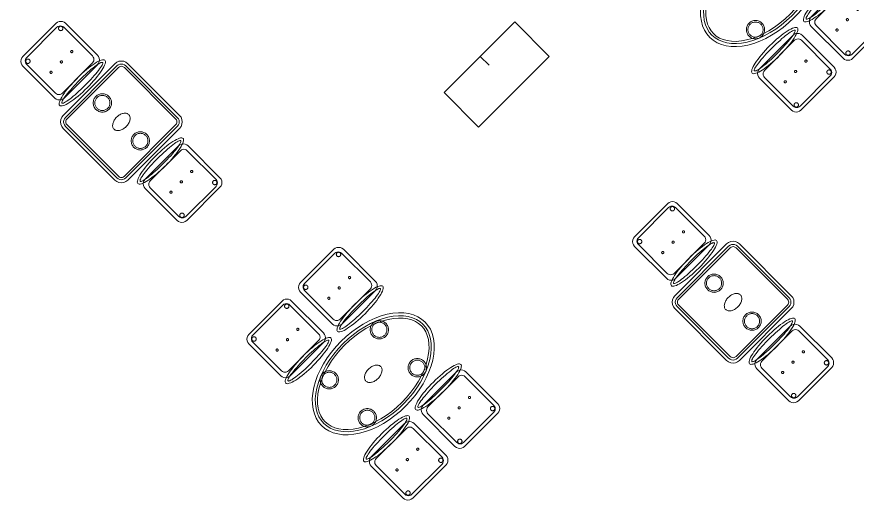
# Model space of a CAD drawing. Header units: metres. Extents: x 2172.2 to 2210.6, y 415.3 to 458.1.
# Drawn here: x 2181.21 to 2188.1, y 433.3 to 437.29 of the extents above; entities that cross this region are included whole.
import ezdxf

# ---------------------------------------------------------------- set-up
doc = ezdxf.new("R2010")
doc.units = ezdxf.units.M
for name, color, linetype, lineweight in [('NC_N1_CHAIRS', 7, 'CONTINUOUS', 13), ('NC_N1_COLUMNS', 7, 'CONTINUOUS', 25), ('NC_N1_TABLES', 7, 'CONTINUOUS', 13), ('NC_N1_WALLS', 7, 'CONTINUOUS', 25)]:
    doc.layers.add(name, color=color, linetype=linetype, lineweight=lineweight)

# ---------------------------------------------------------------- blocks, each defined once
blk = doc.blocks.new('NC_N1_ARCHITECTURE')
at = {"layer": 'NC_N1_COLUMNS', "linetype": 'CONTINUOUS', "lineweight": -2}
blk.add_lwpolyline([(-4.993355, 2.969164), (-4.710547, 3.251969), (-4.427707, 2.969129), (-5.007532, 2.389305), (-5.29034, 2.67218), (-4.993366, 2.969152), (-4.921082, 2.896874)], close=True, dxfattribs=at)
blk = doc.blocks.new('NC_N1_DINING_TWO_SQUARE')
at = {"color": 0, "linetype": 'CONTINUOUS', "lineweight": -2}
for points in [[(0.3, -0.375), (-0.3, -0.375), (-0.3194, -0.3724), (-0.3375, -0.365), (-0.353, -0.353), (-0.365, -0.3375), (-0.3724, -0.3194), (-0.375, -0.3), (-0.375, 0.3), (-0.3724, 0.3194), (-0.365, 0.3375), (-0.353, 0.353), (-0.3375, 0.365), (-0.3194, 0.3724), (-0.3, 0.375), (0.3, 0.375), (0.3194, 0.3724), (0.3375, 0.365), (0.353, 0.353), (0.365, 0.3375), (0.3724, 0.3194), (0.375, 0.3), (0.375, -0.3), (0.3724, -0.3194), (0.365, -0.3375), (0.353, -0.353), (0.3375, -0.365), (0.3194, -0.3724)], [(0.2984, -0.35), (-0.2984, -0.35), (-0.3129, -0.3481), (-0.3249, -0.3431), (-0.3352, -0.3352), (-0.3431, -0.3249), (-0.3481, -0.3129), (-0.35, -0.2984), (-0.35, 0.2984), (-0.3481, 0.3129), (-0.3431, 0.3249), (-0.3352, 0.3352), (-0.3249, 0.3431), (-0.3129, 0.3481), (-0.2984, 0.35), (0.2984, 0.35), (0.3129, 0.3481), (0.3249, 0.3431), (0.3352, 0.3352), (0.3431, 0.3249), (0.3481, 0.3129), (0.35, 0.2984), (0.35, -0.2984), (0.3481, -0.3129), (0.3431, -0.3249), (0.3352, -0.3352), (0.3249, -0.3431), (0.3129, -0.3481)], [(0.2972, -0.332), (-0.2972, -0.332), (-0.3082, -0.3306), (-0.3158, -0.3274), (-0.3224, -0.3224), (-0.3274, -0.3158), (-0.3306, -0.3082), (-0.332, -0.2972), (-0.332, 0.2972), (-0.3306, 0.3082), (-0.3274, 0.3158), (-0.3224, 0.3224), (-0.3158, 0.3274), (-0.3082, 0.3306), (-0.2972, 0.332), (0.2972, 0.332), (0.3082, 0.3306), (0.3158, 0.3274), (0.3224, 0.3224), (0.3274, 0.3158), (0.3306, 0.3082), (0.332, 0.2972), (0.332, -0.2972), (0.3306, -0.3082), (0.3274, -0.3158), (0.3224, -0.3224), (0.3158, -0.3274), (0.3082, -0.3306)], [(0.075, 0.22), (0.0746, 0.2126), (0.0736, 0.2054), (0.0718, 0.1982), (0.0693, 0.1913), (0.0661, 0.1846), (0.0624, 0.1783), (0.058, 0.1724), (0.053, 0.167), (0.0476, 0.162), (0.0417, 0.1576), (0.0354, 0.1539), (0.0287, 0.1507), (0.0218, 0.1482), (0.0146, 0.1464), (0.0074, 0.1454), (0, 0.145), (-0.0074, 0.1454), (-0.0146, 0.1464), (-0.0218, 0.1482), (-0.0287, 0.1507), (-0.0354, 0.1539), (-0.0417, 0.1576), (-0.0476, 0.162), (-0.053, 0.167), (-0.058, 0.1724), (-0.0624, 0.1783), (-0.0661, 0.1846), (-0.0693, 0.1913), (-0.0718, 0.1982), (-0.0736, 0.2054), (-0.0746, 0.2126), (-0.075, 0.22), (-0.0746, 0.2274), (-0.0736, 0.2346), (-0.0718, 0.2418), (-0.0693, 0.2487), (-0.0661, 0.2554), (-0.0624, 0.2617), (-0.058, 0.2676), (-0.053, 0.273), (-0.0476, 0.278), (-0.0417, 0.2824), (-0.0354, 0.2861), (-0.0287, 0.2893), (-0.0218, 0.2918), (-0.0146, 0.2936), (-0.0074, 0.2946), (0, 0.295), (0.0074, 0.2946), (0.0146, 0.2936), (0.0218, 0.2918), (0.0287, 0.2893), (0.0354, 0.2861), (0.0417, 0.2824), (0.0476, 0.278), (0.053, 0.273), (0.058, 0.2676), (0.0624, 0.2617), (0.0661, 0.2554), (0.0693, 0.2487), (0.0718, 0.2418), (0.0736, 0.2346), (0.0746, 0.2274)], [(0.062, 0.22), (0.0617, 0.2139), (0.0608, 0.2079), (0.0593, 0.202), (0.0573, 0.1963), (0.0547, 0.1908), (0.0516, 0.1856), (0.0479, 0.1807), (0.0438, 0.1762), (0.0393, 0.1721), (0.0344, 0.1684), (0.0292, 0.1653), (0.0237, 0.1627), (0.018, 0.1607), (0.0121, 0.1592), (0.0061, 0.1583), (0, 0.158), (-0.0061, 0.1583), (-0.0121, 0.1592), (-0.018, 0.1607), (-0.0237, 0.1627), (-0.0292, 0.1653), (-0.0344, 0.1684), (-0.0393, 0.1721), (-0.0438, 0.1762), (-0.0479, 0.1807), (-0.0516, 0.1856), (-0.0547, 0.1908), (-0.0573, 0.1963), (-0.0593, 0.202), (-0.0608, 0.2079), (-0.0617, 0.2139), (-0.062, 0.22), (-0.0617, 0.2261), (-0.0608, 0.2321), (-0.0593, 0.238), (-0.0573, 0.2437), (-0.0547, 0.2492), (-0.0516, 0.2544), (-0.0479, 0.2593), (-0.0438, 0.2638), (-0.0393, 0.2679), (-0.0344, 0.2716), (-0.0292, 0.2747), (-0.0237, 0.2773), (-0.018, 0.2793), (-0.0121, 0.2808), (-0.0061, 0.2817), (0, 0.282), (0.0061, 0.2817), (0.0121, 0.2808), (0.018, 0.2793), (0.0237, 0.2773), (0.0292, 0.2747), (0.0344, 0.2716), (0.0393, 0.2679), (0.0438, 0.2638), (0.0479, 0.2593), (0.0516, 0.2544), (0.0547, 0.2492), (0.0573, 0.2437), (0.0593, 0.238), (0.0608, 0.2321), (0.0617, 0.2261)], [(0.085, 0), (0.0846, 0.0054), (0.0834, 0.0107), (0.0813, 0.016), (0.0785, 0.021), (0.075, 0.0259), (0.0707, 0.0306), (0.0657, 0.0349), (0.0601, 0.0389), (0.0539, 0.0425), (0.0472, 0.0457), (0.0401, 0.0485), (0.0325, 0.0508), (0.0247, 0.0526), (0.0166, 0.0539), (0.0083, 0.0547), (0, 0.055), (-0.0083, 0.0547), (-0.0166, 0.0539), (-0.0247, 0.0526), (-0.0325, 0.0508), (-0.0401, 0.0485), (-0.0472, 0.0457), (-0.0539, 0.0425), (-0.0601, 0.0389), (-0.0657, 0.0349), (-0.0707, 0.0306), (-0.075, 0.0259), (-0.0785, 0.021), (-0.0813, 0.016), (-0.0834, 0.0107), (-0.0846, 0.0054), (-0.085, 0), (-0.0846, -0.0054), (-0.0834, -0.0107), (-0.0813, -0.016), (-0.0785, -0.021), (-0.075, -0.0259), (-0.0707, -0.0306), (-0.0657, -0.0349), (-0.0601, -0.0389), (-0.0539, -0.0425), (-0.0472, -0.0457), (-0.0401, -0.0485), (-0.0325, -0.0508), (-0.0247, -0.0526), (-0.0166, -0.0539), (-0.0083, -0.0547), (0, -0.055), (0.0083, -0.0547), (0.0166, -0.0539), (0.0247, -0.0526), (0.0325, -0.0508), (0.0401, -0.0485), (0.0472, -0.0457), (0.0539, -0.0425), (0.0601, -0.0389), (0.0657, -0.0349), (0.0707, -0.0306), (0.075, -0.0259), (0.0785, -0.021), (0.0813, -0.016), (0.0834, -0.0107), (0.0846, -0.0054)], [(0.075, -0.22), (0.0746, -0.2274), (0.0736, -0.2346), (0.0718, -0.2418), (0.0693, -0.2487), (0.0661, -0.2554), (0.0624, -0.2617), (0.058, -0.2676), (0.053, -0.273), (0.0476, -0.278), (0.0417, -0.2824), (0.0354, -0.2861), (0.0287, -0.2893), (0.0218, -0.2918), (0.0146, -0.2936), (0.0074, -0.2946), (0, -0.295), (-0.0074, -0.2946), (-0.0146, -0.2936), (-0.0218, -0.2918), (-0.0287, -0.2893), (-0.0354, -0.2861), (-0.0417, -0.2824), (-0.0476, -0.278), (-0.053, -0.273), (-0.058, -0.2676), (-0.0624, -0.2617), (-0.0661, -0.2554), (-0.0693, -0.2487), (-0.0718, -0.2418), (-0.0736, -0.2346), (-0.0746, -0.2274), (-0.075, -0.22), (-0.0746, -0.2126), (-0.0736, -0.2054), (-0.0718, -0.1982), (-0.0693, -0.1913), (-0.0661, -0.1846), (-0.0624, -0.1783), (-0.058, -0.1724), (-0.053, -0.167), (-0.0476, -0.162), (-0.0417, -0.1576), (-0.0354, -0.1539), (-0.0287, -0.1507), (-0.0218, -0.1482), (-0.0146, -0.1464), (-0.0074, -0.1454), (0, -0.145), (0.0074, -0.1454), (0.0146, -0.1464), (0.0218, -0.1482), (0.0287, -0.1507), (0.0354, -0.1539), (0.0417, -0.1576), (0.0476, -0.162), (0.053, -0.167), (0.058, -0.1724), (0.0624, -0.1783), (0.0661, -0.1846), (0.0693, -0.1913), (0.0718, -0.1982), (0.0736, -0.2054), (0.0746, -0.2126)], [(0.062, -0.22), (0.0617, -0.2261), (0.0608, -0.2321), (0.0593, -0.238), (0.0573, -0.2437), (0.0547, -0.2492), (0.0516, -0.2544), (0.0479, -0.2593), (0.0438, -0.2638), (0.0393, -0.2679), (0.0344, -0.2716), (0.0292, -0.2747), (0.0237, -0.2773), (0.018, -0.2793), (0.0121, -0.2808), (0.0061, -0.2817), (0, -0.282), (-0.0061, -0.2817), (-0.0121, -0.2808), (-0.018, -0.2793), (-0.0237, -0.2773), (-0.0292, -0.2747), (-0.0344, -0.2716), (-0.0393, -0.2679), (-0.0438, -0.2638), (-0.0479, -0.2593), (-0.0516, -0.2544), (-0.0547, -0.2492), (-0.0573, -0.2437), (-0.0593, -0.238), (-0.0608, -0.2321), (-0.0617, -0.2261), (-0.062, -0.22), (-0.0617, -0.2139), (-0.0608, -0.2079), (-0.0593, -0.202), (-0.0573, -0.1963), (-0.0547, -0.1908), (-0.0516, -0.1856), (-0.0479, -0.1807), (-0.0438, -0.1762), (-0.0393, -0.1721), (-0.0344, -0.1684), (-0.0292, -0.1653), (-0.0237, -0.1627), (-0.018, -0.1607), (-0.0121, -0.1592), (-0.0061, -0.1583), (0, -0.158), (0.0061, -0.1583), (0.0121, -0.1592), (0.018, -0.1607), (0.0237, -0.1627), (0.0292, -0.1653), (0.0344, -0.1684), (0.0393, -0.1721), (0.0438, -0.1762), (0.0479, -0.1807), (0.0516, -0.1856), (0.0547, -0.1908), (0.0573, -0.1963), (0.0593, -0.202), (0.0608, -0.2079), (0.0617, -0.2139)]]:
    blk.add_lwpolyline(points, close=True, dxfattribs=at)
blk = doc.blocks.new('NC_N1_CHAIR_OLIVE')
at = {"color": 0, "linetype": 'CONTINUOUS', "lineweight": -2}
for points in [[(0.262, 0.222), (0.2607, 0.2276), (0.257, 0.2331), (0.2507, 0.2385), (0.2421, 0.2438), (0.2311, 0.2489), (0.2178, 0.2537), (0.2025, 0.2582), (0.1853, 0.2623), (0.1662, 0.2661), (0.1456, 0.2694), (0.1235, 0.2723), (0.1003, 0.2747), (0.0761, 0.2765), (0.0511, 0.2779), (0.0257, 0.2787), (0, 0.279), (-0.0257, 0.2787), (-0.0511, 0.2779), (-0.0761, 0.2765), (-0.1003, 0.2747), (-0.1235, 0.2723), (-0.1456, 0.2694), (-0.1662, 0.2661), (-0.1853, 0.2623), (-0.2025, 0.2582), (-0.2178, 0.2537), (-0.2311, 0.2489), (-0.2421, 0.2438), (-0.2507, 0.2385), (-0.257, 0.2331), (-0.2607, 0.2276), (-0.262, 0.222), (-0.2607, 0.2164), (-0.257, 0.2109), (-0.2507, 0.2055), (-0.2421, 0.2002), (-0.2311, 0.1951), (-0.2178, 0.1903), (-0.2025, 0.1858), (-0.1853, 0.1817), (-0.1662, 0.1779), (-0.1456, 0.1746), (-0.1235, 0.1717), (-0.1003, 0.1693), (-0.0761, 0.1675), (-0.0511, 0.1661), (-0.0257, 0.1653), (0, 0.165), (0.0257, 0.1653), (0.0511, 0.1661), (0.0761, 0.1675), (0.1003, 0.1693), (0.1235, 0.1717), (0.1456, 0.1746), (0.1662, 0.1779), (0.1853, 0.1817), (0.2025, 0.1858), (0.2178, 0.1903), (0.2311, 0.1951), (0.2421, 0.2002), (0.2507, 0.2055), (0.257, 0.2109), (0.2607, 0.2164)], [(0.235, 0.222), (0.2339, 0.225), (0.2305, 0.228), (0.2249, 0.231), (0.2171, 0.2339), (0.2073, 0.2366), (0.1954, 0.2392), (0.1817, 0.2417), (0.1662, 0.2439), (0.1491, 0.246), (0.1306, 0.2478), (0.1108, 0.2493), (0.0899, 0.2506), (0.0682, 0.2517), (0.0458, 0.2524), (0.023, 0.2529), (0, 0.253), (-0.023, 0.2529), (-0.0458, 0.2524), (-0.0682, 0.2517), (-0.0899, 0.2506), (-0.1108, 0.2493), (-0.1306, 0.2478), (-0.1491, 0.246), (-0.1662, 0.2439), (-0.1817, 0.2417), (-0.1954, 0.2392), (-0.2073, 0.2366), (-0.2171, 0.2339), (-0.2249, 0.231), (-0.2305, 0.228), (-0.2339, 0.225), (-0.235, 0.222), (-0.2339, 0.219), (-0.2305, 0.216), (-0.2249, 0.213), (-0.2171, 0.2101), (-0.2073, 0.2074), (-0.1954, 0.2048), (-0.1817, 0.2023), (-0.1662, 0.2001), (-0.1491, 0.198), (-0.1306, 0.1962), (-0.1108, 0.1947), (-0.0899, 0.1934), (-0.0682, 0.1923), (-0.0458, 0.1916), (-0.023, 0.1911), (0, 0.191), (0.023, 0.1911), (0.0458, 0.1916), (0.0682, 0.1923), (0.0899, 0.1934), (0.1108, 0.1947), (0.1306, 0.1962), (0.1491, 0.198), (0.1662, 0.2001), (0.1817, 0.2023), (0.1954, 0.2048), (0.2073, 0.2074), (0.2171, 0.2101), (0.2249, 0.213), (0.2305, 0.216), (0.2339, 0.219)], [(0.193, -0.275), (-0.193, -0.275), (-0.2072, -0.2731), (-0.2205, -0.2676), (-0.2319, -0.2589), (-0.2406, -0.2475), (-0.2461, -0.2342), (-0.248, -0.22), (-0.248, 0.15), (-0.2461, 0.1642), (-0.2406, 0.1775), (-0.2319, 0.1889), (-0.2205, 0.1976), (-0.2072, 0.2031), (-0.193, 0.205), (0.193, 0.205), (0.2072, 0.2031), (0.2205, 0.1976), (0.2319, 0.1889), (0.2406, 0.1775), (0.2461, 0.1642), (0.248, 0.15), (0.248, -0.22), (0.2461, -0.2342), (0.2406, -0.2475), (0.2319, -0.2589), (0.2205, -0.2676), (0.2072, -0.2731)], [(0.175, -0.247), (-0.175, -0.247), (-0.1854, -0.2456), (-0.195, -0.2416), (-0.2033, -0.2353), (-0.2096, -0.227), (-0.2136, -0.2174), (-0.215, -0.207), (-0.215, 0.126), (-0.2136, 0.1364), (-0.2096, 0.146), (-0.2033, 0.1543), (-0.195, 0.1606), (-0.1854, 0.1646), (-0.175, 0.166), (0.175, 0.166), (0.1854, 0.1646), (0.195, 0.1606), (0.2033, 0.1543), (0.2096, 0.146), (0.2136, 0.1364), (0.215, 0.126), (0.215, -0.207), (0.2136, -0.2174), (0.2096, -0.227), (0.2033, -0.2353), (0.195, -0.2416), (0.1854, -0.2456)], [(-0.111, -0.02), (-0.111, -0.0209), (-0.1112, -0.0218), (-0.1114, -0.0226), (-0.1117, -0.0234), (-0.1121, -0.0242), (-0.1125, -0.025), (-0.113, -0.0257), (-0.1136, -0.0264), (-0.1143, -0.027), (-0.115, -0.0275), (-0.1158, -0.0279), (-0.1166, -0.0283), (-0.1174, -0.0286), (-0.1182, -0.0288), (-0.1191, -0.029), (-0.12, -0.029), (-0.1209, -0.029), (-0.1218, -0.0288), (-0.1226, -0.0286), (-0.1234, -0.0283), (-0.1242, -0.0279), (-0.125, -0.0275), (-0.1257, -0.027), (-0.1264, -0.0264), (-0.127, -0.0257), (-0.1275, -0.025), (-0.1279, -0.0242), (-0.1283, -0.0234), (-0.1286, -0.0226), (-0.1288, -0.0218), (-0.129, -0.0209), (-0.129, -0.02), (-0.129, -0.0191), (-0.1288, -0.0182), (-0.1286, -0.0174), (-0.1283, -0.0166), (-0.1279, -0.0158), (-0.1275, -0.015), (-0.127, -0.0143), (-0.1264, -0.0136), (-0.1257, -0.013), (-0.125, -0.0125), (-0.1242, -0.0121), (-0.1234, -0.0117), (-0.1226, -0.0114), (-0.1218, -0.0112), (-0.1209, -0.011), (-0.12, -0.011), (-0.1191, -0.011), (-0.1182, -0.0112), (-0.1174, -0.0114), (-0.1166, -0.0117), (-0.1158, -0.0121), (-0.115, -0.0125), (-0.1143, -0.013), (-0.1136, -0.0136), (-0.113, -0.0143), (-0.1125, -0.015), (-0.1121, -0.0158), (-0.1117, -0.0166), (-0.1114, -0.0174), (-0.1112, -0.0182), (-0.111, -0.0191)], [(0.009, -0.02), (0.009, -0.0209), (0.0088, -0.0218), (0.0086, -0.0226), (0.0083, -0.0234), (0.0079, -0.0242), (0.0075, -0.025), (0.007, -0.0257), (0.0064, -0.0264), (0.0057, -0.027), (0.005, -0.0275), (0.0042, -0.0279), (0.0034, -0.0283), (0.0026, -0.0286), (0.0018, -0.0288), (0.0009, -0.029), (0, -0.029), (-0.0009, -0.029), (-0.0018, -0.0288), (-0.0026, -0.0286), (-0.0034, -0.0283), (-0.0042, -0.0279), (-0.005, -0.0275), (-0.0057, -0.027), (-0.0064, -0.0264), (-0.007, -0.0257), (-0.0075, -0.025), (-0.0079, -0.0242), (-0.0083, -0.0234), (-0.0086, -0.0226), (-0.0088, -0.0218), (-0.009, -0.0209), (-0.009, -0.02), (-0.009, -0.0191), (-0.0088, -0.0182), (-0.0086, -0.0174), (-0.0083, -0.0166), (-0.0079, -0.0158), (-0.0075, -0.015), (-0.007, -0.0143), (-0.0064, -0.0136), (-0.0057, -0.013), (-0.005, -0.0125), (-0.0042, -0.0121), (-0.0034, -0.0117), (-0.0026, -0.0114), (-0.0018, -0.0112), (-0.0009, -0.011), (0, -0.011), (0.0009, -0.011), (0.0018, -0.0112), (0.0026, -0.0114), (0.0034, -0.0117), (0.0042, -0.0121), (0.005, -0.0125), (0.0057, -0.013), (0.0064, -0.0136), (0.007, -0.0143), (0.0075, -0.015), (0.0079, -0.0158), (0.0083, -0.0166), (0.0086, -0.0174), (0.0088, -0.0182), (0.009, -0.0191)], [(0.129, -0.02), (0.129, -0.0209), (0.1288, -0.0218), (0.1286, -0.0226), (0.1283, -0.0234), (0.1279, -0.0242), (0.1275, -0.025), (0.127, -0.0257), (0.1264, -0.0264), (0.1257, -0.027), (0.125, -0.0275), (0.1242, -0.0279), (0.1234, -0.0283), (0.1226, -0.0286), (0.1218, -0.0288), (0.1209, -0.029), (0.12, -0.029), (0.1191, -0.029), (0.1182, -0.0288), (0.1174, -0.0286), (0.1166, -0.0283), (0.1158, -0.0279), (0.115, -0.0275), (0.1143, -0.027), (0.1136, -0.0264), (0.113, -0.0257), (0.1125, -0.025), (0.1121, -0.0242), (0.1117, -0.0234), (0.1114, -0.0226), (0.1112, -0.0218), (0.111, -0.0209), (0.111, -0.02), (0.111, -0.0191), (0.1112, -0.0182), (0.1114, -0.0174), (0.1117, -0.0166), (0.1121, -0.0158), (0.1125, -0.015), (0.113, -0.0143), (0.1136, -0.0136), (0.1143, -0.013), (0.115, -0.0125), (0.1158, -0.0121), (0.1166, -0.0117), (0.1174, -0.0114), (0.1182, -0.0112), (0.1191, -0.011), (0.12, -0.011), (0.1209, -0.011), (0.1218, -0.0112), (0.1226, -0.0114), (0.1234, -0.0117), (0.1242, -0.0121), (0.125, -0.0125), (0.1257, -0.013), (0.1264, -0.0136), (0.127, -0.0143), (0.1275, -0.015), (0.1279, -0.0158), (0.1283, -0.0166), (0.1286, -0.0174), (0.1288, -0.0182), (0.129, -0.0191)], [(-0.172, -0.218), (-0.1721, -0.2198), (-0.1723, -0.2215), (-0.1728, -0.2232), (-0.1734, -0.2249), (-0.1741, -0.2265), (-0.175, -0.228), (-0.1761, -0.2294), (-0.1773, -0.2307), (-0.1786, -0.2319), (-0.18, -0.233), (-0.1815, -0.2339), (-0.1831, -0.2346), (-0.1848, -0.2352), (-0.1865, -0.2357), (-0.1882, -0.2359), (-0.19, -0.236), (-0.1918, -0.2359), (-0.1935, -0.2357), (-0.1952, -0.2352), (-0.1969, -0.2346), (-0.1985, -0.2339), (-0.2, -0.233), (-0.2014, -0.2319), (-0.2027, -0.2307), (-0.2039, -0.2294), (-0.205, -0.228), (-0.2059, -0.2265), (-0.2066, -0.2249), (-0.2072, -0.2232), (-0.2077, -0.2215), (-0.2079, -0.2198), (-0.208, -0.218), (-0.2079, -0.2162), (-0.2077, -0.2145), (-0.2072, -0.2128), (-0.2066, -0.2111), (-0.2059, -0.2095), (-0.205, -0.208), (-0.2039, -0.2066), (-0.2027, -0.2053), (-0.2014, -0.2041), (-0.2, -0.203), (-0.1985, -0.2021), (-0.1969, -0.2014), (-0.1952, -0.2008), (-0.1935, -0.2003), (-0.1918, -0.2001), (-0.19, -0.2), (-0.1882, -0.2001), (-0.1865, -0.2003), (-0.1848, -0.2008), (-0.1831, -0.2014), (-0.1815, -0.2021), (-0.18, -0.203), (-0.1786, -0.2041), (-0.1773, -0.2053), (-0.1761, -0.2066), (-0.175, -0.208), (-0.1741, -0.2095), (-0.1734, -0.2111), (-0.1728, -0.2128), (-0.1723, -0.2145), (-0.1721, -0.2162)], [(0.208, -0.218), (0.2079, -0.2198), (0.2077, -0.2215), (0.2072, -0.2232), (0.2066, -0.2249), (0.2059, -0.2265), (0.205, -0.228), (0.2039, -0.2294), (0.2027, -0.2307), (0.2014, -0.2319), (0.2, -0.233), (0.1985, -0.2339), (0.1969, -0.2346), (0.1952, -0.2352), (0.1935, -0.2357), (0.1918, -0.2359), (0.19, -0.236), (0.1882, -0.2359), (0.1865, -0.2357), (0.1848, -0.2352), (0.1831, -0.2346), (0.1815, -0.2339), (0.18, -0.233), (0.1786, -0.2319), (0.1773, -0.2307), (0.1761, -0.2294), (0.175, -0.228), (0.1741, -0.2265), (0.1734, -0.2249), (0.1728, -0.2232), (0.1723, -0.2215), (0.1721, -0.2198), (0.172, -0.218), (0.1721, -0.2162), (0.1723, -0.2145), (0.1728, -0.2128), (0.1734, -0.2111), (0.1741, -0.2095), (0.175, -0.208), (0.1761, -0.2066), (0.1773, -0.2053), (0.1786, -0.2041), (0.18, -0.203), (0.1815, -0.2021), (0.1831, -0.2014), (0.1848, -0.2008), (0.1865, -0.2003), (0.1882, -0.2001), (0.19, -0.2), (0.1918, -0.2001), (0.1935, -0.2003), (0.1952, -0.2008), (0.1969, -0.2014), (0.1985, -0.2021), (0.2, -0.203), (0.2014, -0.2041), (0.2027, -0.2053), (0.2039, -0.2066), (0.205, -0.208), (0.2059, -0.2095), (0.2066, -0.2111), (0.2072, -0.2128), (0.2077, -0.2145), (0.2079, -0.2162)]]:
    blk.add_lwpolyline(points, close=True, dxfattribs=at)
blk = doc.blocks.new('NC_N1_DINING_2')
at = {"color": 0, "linetype": 'CONTINUOUS', "lineweight": -2}
for points in [[(0.6, 0), (0.5971, 0.0368), (0.5885, 0.0732), (0.5742, 0.1089), (0.5543, 0.1435), (0.5292, 0.1768), (0.4989, 0.2083), (0.4638, 0.2379), (0.4243, 0.2652), (0.3806, 0.2899), (0.3333, 0.3118), (0.2828, 0.3307), (0.2296, 0.3465), (0.1742, 0.3589), (0.1171, 0.3678), (0.0588, 0.3732), (0, 0.375), (-0.0588, 0.3732), (-0.1171, 0.3678), (-0.1742, 0.3589), (-0.2296, 0.3465), (-0.2828, 0.3307), (-0.3333, 0.3118), (-0.3806, 0.2899), (-0.4243, 0.2652), (-0.4638, 0.2379), (-0.4989, 0.2083), (-0.5292, 0.1768), (-0.5543, 0.1435), (-0.5742, 0.1089), (-0.5885, 0.0732), (-0.5971, 0.0368), (-0.6, 0), (-0.5971, -0.0368), (-0.5885, -0.0732), (-0.5742, -0.1089), (-0.5543, -0.1435), (-0.5292, -0.1768), (-0.4989, -0.2083), (-0.4638, -0.2379), (-0.4243, -0.2652), (-0.3806, -0.2899), (-0.3333, -0.3118), (-0.2828, -0.3307), (-0.2296, -0.3465), (-0.1742, -0.3589), (-0.1171, -0.3678), (-0.0588, -0.3732), (0, -0.375), (0.0588, -0.3732), (0.1171, -0.3678), (0.1742, -0.3589), (0.2296, -0.3465), (0.2828, -0.3307), (0.3333, -0.3118), (0.3806, -0.2899), (0.4243, -0.2652), (0.4638, -0.2379), (0.4989, -0.2083), (0.5292, -0.1768), (0.5543, -0.1435), (0.5742, -0.1089), (0.5885, -0.0732), (0.5971, -0.0368)], [(0.5749, 0), (0.5723, -0.0329), (0.5646, -0.0656), (0.5516, -0.0979), (0.5334, -0.1297), (0.5101, -0.1605), (0.4818, -0.1901), (0.4486, -0.218), (0.411, -0.244), (0.3692, -0.2676), (0.3237, -0.2887), (0.2749, -0.307), (0.2233, -0.3222), (0.1695, -0.3343), (0.114, -0.343), (0.0573, -0.3482), (0, -0.35), (-0.0573, -0.3482), (-0.114, -0.343), (-0.1695, -0.3343), (-0.2233, -0.3222), (-0.2749, -0.307), (-0.3237, -0.2887), (-0.3692, -0.2676), (-0.411, -0.244), (-0.4486, -0.218), (-0.4818, -0.1901), (-0.5101, -0.1605), (-0.5334, -0.1297), (-0.5516, -0.0979), (-0.5646, -0.0656), (-0.5723, -0.0329), (-0.5749, 0), (-0.5723, 0.0329), (-0.5646, 0.0656), (-0.5516, 0.0979), (-0.5334, 0.1297), (-0.5101, 0.1605), (-0.4818, 0.1901), (-0.4486, 0.218), (-0.411, 0.244), (-0.3692, 0.2676), (-0.3237, 0.2887), (-0.2749, 0.307), (-0.2233, 0.3222), (-0.1695, 0.3343), (-0.114, 0.343), (-0.0573, 0.3482), (0, 0.35), (0.0573, 0.3482), (0.114, 0.343), (0.1695, 0.3343), (0.2233, 0.3222), (0.2749, 0.307), (0.3237, 0.2887), (0.3692, 0.2676), (0.411, 0.244), (0.4486, 0.218), (0.4818, 0.1901), (0.5101, 0.1605), (0.5334, 0.1297), (0.5516, 0.0979), (0.5646, 0.0656), (0.5723, 0.0329)], [(0.5569, 0), (0.5545, -0.0301), (0.5474, -0.0601), (0.5354, -0.0901), (0.5184, -0.1198), (0.4964, -0.1488), (0.4694, -0.1769), (0.4377, -0.2037), (0.4014, -0.2287), (0.361, -0.2516), (0.3167, -0.2721), (0.2692, -0.2899), (0.2188, -0.3048), (0.1661, -0.3166), (0.1117, -0.3251), (0.0562, -0.3303), (0, -0.332), (-0.0562, -0.3303), (-0.1117, -0.3251), (-0.1661, -0.3166), (-0.2188, -0.3048), (-0.2692, -0.2899), (-0.3167, -0.2721), (-0.361, -0.2516), (-0.4014, -0.2287), (-0.4377, -0.2037), (-0.4694, -0.1769), (-0.4964, -0.1488), (-0.5184, -0.1198), (-0.5354, -0.0901), (-0.5474, -0.0601), (-0.5545, -0.0301), (-0.5569, 0), (-0.5545, 0.0301), (-0.5474, 0.0601), (-0.5354, 0.0901), (-0.5184, 0.1198), (-0.4964, 0.1488), (-0.4694, 0.1769), (-0.4377, 0.2037), (-0.4014, 0.2287), (-0.361, 0.2516), (-0.3167, 0.2721), (-0.2692, 0.2899), (-0.2188, 0.3048), (-0.1661, 0.3166), (-0.1117, 0.3251), (-0.0562, 0.3303), (0, 0.332), (0.0562, 0.3303), (0.1117, 0.3251), (0.1661, 0.3166), (0.2188, 0.3048), (0.2692, 0.2899), (0.3167, 0.2721), (0.361, 0.2516), (0.4014, 0.2287), (0.4377, 0.2037), (0.4694, 0.1769), (0.4964, 0.1488), (0.5184, 0.1198), (0.5354, 0.0901), (0.5474, 0.0601), (0.5545, 0.0301)], [(-0.215, 0.22), (-0.2154, 0.2126), (-0.2164, 0.2054), (-0.2182, 0.1982), (-0.2207, 0.1913), (-0.2239, 0.1846), (-0.2276, 0.1783), (-0.232, 0.1724), (-0.237, 0.167), (-0.2424, 0.162), (-0.2483, 0.1576), (-0.2546, 0.1539), (-0.2613, 0.1507), (-0.2682, 0.1482), (-0.2754, 0.1464), (-0.2826, 0.1454), (-0.29, 0.145), (-0.2974, 0.1454), (-0.3046, 0.1464), (-0.3118, 0.1482), (-0.3187, 0.1507), (-0.3254, 0.1539), (-0.3317, 0.1576), (-0.3376, 0.162), (-0.343, 0.167), (-0.348, 0.1724), (-0.3524, 0.1783), (-0.3561, 0.1846), (-0.3593, 0.1913), (-0.3618, 0.1982), (-0.3636, 0.2054), (-0.3646, 0.2126), (-0.365, 0.22), (-0.3646, 0.2274), (-0.3636, 0.2346), (-0.3618, 0.2418), (-0.3593, 0.2487), (-0.3561, 0.2554), (-0.3524, 0.2617), (-0.348, 0.2676), (-0.343, 0.273), (-0.3376, 0.278), (-0.3317, 0.2824), (-0.3254, 0.2861), (-0.3187, 0.2893), (-0.3118, 0.2918), (-0.3046, 0.2936), (-0.2974, 0.2946), (-0.29, 0.295), (-0.2826, 0.2946), (-0.2754, 0.2936), (-0.2682, 0.2918), (-0.2613, 0.2893), (-0.2546, 0.2861), (-0.2483, 0.2824), (-0.2424, 0.278), (-0.237, 0.273), (-0.232, 0.2676), (-0.2276, 0.2617), (-0.2239, 0.2554), (-0.2207, 0.2487), (-0.2182, 0.2418), (-0.2164, 0.2346), (-0.2154, 0.2274)], [(-0.228, 0.22), (-0.2283, 0.2139), (-0.2292, 0.2079), (-0.2307, 0.202), (-0.2327, 0.1963), (-0.2353, 0.1908), (-0.2384, 0.1856), (-0.2421, 0.1807), (-0.2462, 0.1762), (-0.2507, 0.1721), (-0.2556, 0.1684), (-0.2608, 0.1653), (-0.2663, 0.1627), (-0.272, 0.1607), (-0.2779, 0.1592), (-0.2839, 0.1583), (-0.29, 0.158), (-0.2961, 0.1583), (-0.3021, 0.1592), (-0.308, 0.1607), (-0.3137, 0.1627), (-0.3192, 0.1653), (-0.3244, 0.1684), (-0.3293, 0.1721), (-0.3338, 0.1762), (-0.3379, 0.1807), (-0.3416, 0.1856), (-0.3447, 0.1908), (-0.3473, 0.1963), (-0.3493, 0.202), (-0.3508, 0.2079), (-0.3517, 0.2139), (-0.352, 0.22), (-0.3517, 0.2261), (-0.3508, 0.2321), (-0.3493, 0.238), (-0.3473, 0.2437), (-0.3447, 0.2492), (-0.3416, 0.2544), (-0.3379, 0.2593), (-0.3338, 0.2638), (-0.3293, 0.2679), (-0.3244, 0.2716), (-0.3192, 0.2747), (-0.3137, 0.2773), (-0.308, 0.2793), (-0.3021, 0.2808), (-0.2961, 0.2817), (-0.29, 0.282), (-0.2839, 0.2817), (-0.2779, 0.2808), (-0.272, 0.2793), (-0.2663, 0.2773), (-0.2608, 0.2747), (-0.2556, 0.2716), (-0.2507, 0.2679), (-0.2462, 0.2638), (-0.2421, 0.2593), (-0.2384, 0.2544), (-0.2353, 0.2492), (-0.2327, 0.2437), (-0.2307, 0.238), (-0.2292, 0.2321), (-0.2283, 0.2261)], [(0.365, 0.22), (0.3646, 0.2126), (0.3636, 0.2054), (0.3618, 0.1982), (0.3593, 0.1913), (0.3561, 0.1846), (0.3524, 0.1783), (0.348, 0.1724), (0.343, 0.167), (0.3376, 0.162), (0.3317, 0.1576), (0.3254, 0.1539), (0.3187, 0.1507), (0.3118, 0.1482), (0.3046, 0.1464), (0.2974, 0.1454), (0.29, 0.145), (0.2826, 0.1454), (0.2754, 0.1464), (0.2682, 0.1482), (0.2613, 0.1507), (0.2546, 0.1539), (0.2483, 0.1576), (0.2424, 0.162), (0.237, 0.167), (0.232, 0.1724), (0.2276, 0.1783), (0.2239, 0.1846), (0.2207, 0.1913), (0.2182, 0.1982), (0.2164, 0.2054), (0.2154, 0.2126), (0.215, 0.22), (0.2154, 0.2274), (0.2164, 0.2346), (0.2182, 0.2418), (0.2207, 0.2487), (0.2239, 0.2554), (0.2276, 0.2617), (0.232, 0.2676), (0.237, 0.273), (0.2424, 0.278), (0.2483, 0.2824), (0.2546, 0.2861), (0.2613, 0.2893), (0.2682, 0.2918), (0.2754, 0.2936), (0.2826, 0.2946), (0.29, 0.295), (0.2974, 0.2946), (0.3046, 0.2936), (0.3118, 0.2918), (0.3187, 0.2893), (0.3254, 0.2861), (0.3317, 0.2824), (0.3376, 0.278), (0.343, 0.273), (0.348, 0.2676), (0.3524, 0.2617), (0.3561, 0.2554), (0.3593, 0.2487), (0.3618, 0.2418), (0.3636, 0.2346), (0.3646, 0.2274)], [(0.352, 0.22), (0.3517, 0.2139), (0.3508, 0.2079), (0.3493, 0.202), (0.3473, 0.1963), (0.3447, 0.1908), (0.3416, 0.1856), (0.3379, 0.1807), (0.3338, 0.1762), (0.3293, 0.1721), (0.3244, 0.1684), (0.3192, 0.1653), (0.3137, 0.1627), (0.308, 0.1607), (0.3021, 0.1592), (0.2961, 0.1583), (0.29, 0.158), (0.2839, 0.1583), (0.2779, 0.1592), (0.272, 0.1607), (0.2663, 0.1627), (0.2608, 0.1653), (0.2556, 0.1684), (0.2507, 0.1721), (0.2462, 0.1762), (0.2421, 0.1807), (0.2384, 0.1856), (0.2353, 0.1908), (0.2327, 0.1963), (0.2307, 0.202), (0.2292, 0.2079), (0.2283, 0.2139), (0.228, 0.22), (0.2283, 0.2261), (0.2292, 0.2321), (0.2307, 0.238), (0.2327, 0.2437), (0.2353, 0.2492), (0.2384, 0.2544), (0.2421, 0.2593), (0.2462, 0.2638), (0.2507, 0.2679), (0.2556, 0.2716), (0.2608, 0.2747), (0.2663, 0.2773), (0.272, 0.2793), (0.2779, 0.2808), (0.2839, 0.2817), (0.29, 0.282), (0.2961, 0.2817), (0.3021, 0.2808), (0.308, 0.2793), (0.3137, 0.2773), (0.3192, 0.2747), (0.3244, 0.2716), (0.3293, 0.2679), (0.3338, 0.2638), (0.3379, 0.2593), (0.3416, 0.2544), (0.3447, 0.2492), (0.3473, 0.2437), (0.3493, 0.238), (0.3508, 0.2321), (0.3517, 0.2261)], [(0.085, 0), (0.0846, 0.0054), (0.0834, 0.0107), (0.0813, 0.016), (0.0785, 0.021), (0.075, 0.0259), (0.0707, 0.0306), (0.0657, 0.0349), (0.0601, 0.0389), (0.0539, 0.0425), (0.0472, 0.0457), (0.0401, 0.0485), (0.0325, 0.0508), (0.0247, 0.0526), (0.0166, 0.0539), (0.0083, 0.0547), (0, 0.055), (-0.0083, 0.0547), (-0.0166, 0.0539), (-0.0247, 0.0526), (-0.0325, 0.0508), (-0.0401, 0.0485), (-0.0472, 0.0457), (-0.0539, 0.0425), (-0.0601, 0.0389), (-0.0657, 0.0349), (-0.0707, 0.0306), (-0.075, 0.0259), (-0.0785, 0.021), (-0.0813, 0.016), (-0.0834, 0.0107), (-0.0846, 0.0054), (-0.085, 0), (-0.0846, -0.0054), (-0.0834, -0.0107), (-0.0813, -0.016), (-0.0785, -0.021), (-0.075, -0.0259), (-0.0707, -0.0306), (-0.0657, -0.0349), (-0.0601, -0.0389), (-0.0539, -0.0425), (-0.0472, -0.0457), (-0.0401, -0.0485), (-0.0325, -0.0508), (-0.0247, -0.0526), (-0.0166, -0.0539), (-0.0083, -0.0547), (0, -0.055), (0.0083, -0.0547), (0.0166, -0.0539), (0.0247, -0.0526), (0.0325, -0.0508), (0.0401, -0.0485), (0.0472, -0.0457), (0.0539, -0.0425), (0.0601, -0.0389), (0.0657, -0.0349), (0.0707, -0.0306), (0.075, -0.0259), (0.0785, -0.021), (0.0813, -0.016), (0.0834, -0.0107), (0.0846, -0.0054)], [(-0.215, -0.22), (-0.2154, -0.2274), (-0.2164, -0.2346), (-0.2182, -0.2418), (-0.2207, -0.2487), (-0.2239, -0.2554), (-0.2276, -0.2617), (-0.232, -0.2676), (-0.237, -0.273), (-0.2424, -0.278), (-0.2483, -0.2824), (-0.2546, -0.2861), (-0.2613, -0.2893), (-0.2682, -0.2918), (-0.2754, -0.2936), (-0.2826, -0.2946), (-0.29, -0.295), (-0.2974, -0.2946), (-0.3046, -0.2936), (-0.3118, -0.2918), (-0.3187, -0.2893), (-0.3254, -0.2861), (-0.3317, -0.2824), (-0.3376, -0.278), (-0.343, -0.273), (-0.348, -0.2676), (-0.3524, -0.2617), (-0.3561, -0.2554), (-0.3593, -0.2487), (-0.3618, -0.2418), (-0.3636, -0.2346), (-0.3646, -0.2274), (-0.365, -0.22), (-0.3646, -0.2126), (-0.3636, -0.2054), (-0.3618, -0.1982), (-0.3593, -0.1913), (-0.3561, -0.1846), (-0.3524, -0.1783), (-0.348, -0.1724), (-0.343, -0.167), (-0.3376, -0.162), (-0.3317, -0.1576), (-0.3254, -0.1539), (-0.3187, -0.1507), (-0.3118, -0.1482), (-0.3046, -0.1464), (-0.2974, -0.1454), (-0.29, -0.145), (-0.2826, -0.1454), (-0.2754, -0.1464), (-0.2682, -0.1482), (-0.2613, -0.1507), (-0.2546, -0.1539), (-0.2483, -0.1576), (-0.2424, -0.162), (-0.237, -0.167), (-0.232, -0.1724), (-0.2276, -0.1783), (-0.2239, -0.1846), (-0.2207, -0.1913), (-0.2182, -0.1982), (-0.2164, -0.2054), (-0.2154, -0.2126)], [(-0.228, -0.22), (-0.2283, -0.2261), (-0.2292, -0.2321), (-0.2307, -0.238), (-0.2327, -0.2437), (-0.2353, -0.2492), (-0.2384, -0.2544), (-0.2421, -0.2593), (-0.2462, -0.2638), (-0.2507, -0.2679), (-0.2556, -0.2716), (-0.2608, -0.2747), (-0.2663, -0.2773), (-0.272, -0.2793), (-0.2779, -0.2808), (-0.2839, -0.2817), (-0.29, -0.282), (-0.2961, -0.2817), (-0.3021, -0.2808), (-0.308, -0.2793), (-0.3137, -0.2773), (-0.3192, -0.2747), (-0.3244, -0.2716), (-0.3293, -0.2679), (-0.3338, -0.2638), (-0.3379, -0.2593), (-0.3416, -0.2544), (-0.3447, -0.2492), (-0.3473, -0.2437), (-0.3493, -0.238), (-0.3508, -0.2321), (-0.3517, -0.2261), (-0.352, -0.22), (-0.3517, -0.2139), (-0.3508, -0.2079), (-0.3493, -0.202), (-0.3473, -0.1963), (-0.3447, -0.1908), (-0.3416, -0.1856), (-0.3379, -0.1807), (-0.3338, -0.1762), (-0.3293, -0.1721), (-0.3244, -0.1684), (-0.3192, -0.1653), (-0.3137, -0.1627), (-0.308, -0.1607), (-0.3021, -0.1592), (-0.2961, -0.1583), (-0.29, -0.158), (-0.2839, -0.1583), (-0.2779, -0.1592), (-0.272, -0.1607), (-0.2663, -0.1627), (-0.2608, -0.1653), (-0.2556, -0.1684), (-0.2507, -0.1721), (-0.2462, -0.1762), (-0.2421, -0.1807), (-0.2384, -0.1856), (-0.2353, -0.1908), (-0.2327, -0.1963), (-0.2307, -0.202), (-0.2292, -0.2079), (-0.2283, -0.2139)], [(0.365, -0.22), (0.3646, -0.2274), (0.3636, -0.2346), (0.3618, -0.2418), (0.3593, -0.2487), (0.3561, -0.2554), (0.3524, -0.2617), (0.348, -0.2676), (0.343, -0.273), (0.3376, -0.278), (0.3317, -0.2824), (0.3254, -0.2861), (0.3187, -0.2893), (0.3118, -0.2918), (0.3046, -0.2936), (0.2974, -0.2946), (0.29, -0.295), (0.2826, -0.2946), (0.2754, -0.2936), (0.2682, -0.2918), (0.2613, -0.2893), (0.2546, -0.2861), (0.2483, -0.2824), (0.2424, -0.278), (0.237, -0.273), (0.232, -0.2676), (0.2276, -0.2617), (0.2239, -0.2554), (0.2207, -0.2487), (0.2182, -0.2418), (0.2164, -0.2346), (0.2154, -0.2274), (0.215, -0.22), (0.2154, -0.2126), (0.2164, -0.2054), (0.2182, -0.1982), (0.2207, -0.1913), (0.2239, -0.1846), (0.2276, -0.1783), (0.232, -0.1724), (0.237, -0.167), (0.2424, -0.162), (0.2483, -0.1576), (0.2546, -0.1539), (0.2613, -0.1507), (0.2682, -0.1482), (0.2754, -0.1464), (0.2826, -0.1454), (0.29, -0.145), (0.2974, -0.1454), (0.3046, -0.1464), (0.3118, -0.1482), (0.3187, -0.1507), (0.3254, -0.1539), (0.3317, -0.1576), (0.3376, -0.162), (0.343, -0.167), (0.348, -0.1724), (0.3524, -0.1783), (0.3561, -0.1846), (0.3593, -0.1913), (0.3618, -0.1982), (0.3636, -0.2054), (0.3646, -0.2126)], [(0.352, -0.22), (0.3517, -0.2261), (0.3508, -0.2321), (0.3493, -0.238), (0.3473, -0.2437), (0.3447, -0.2492), (0.3416, -0.2544), (0.3379, -0.2593), (0.3338, -0.2638), (0.3293, -0.2679), (0.3244, -0.2716), (0.3192, -0.2747), (0.3137, -0.2773), (0.308, -0.2793), (0.3021, -0.2808), (0.2961, -0.2817), (0.29, -0.282), (0.2839, -0.2817), (0.2779, -0.2808), (0.272, -0.2793), (0.2663, -0.2773), (0.2608, -0.2747), (0.2556, -0.2716), (0.2507, -0.2679), (0.2462, -0.2638), (0.2421, -0.2593), (0.2384, -0.2544), (0.2353, -0.2492), (0.2327, -0.2437), (0.2307, -0.238), (0.2292, -0.2321), (0.2283, -0.2261), (0.228, -0.22), (0.2283, -0.2139), (0.2292, -0.2079), (0.2307, -0.202), (0.2327, -0.1963), (0.2353, -0.1908), (0.2384, -0.1856), (0.2421, -0.1807), (0.2462, -0.1762), (0.2507, -0.1721), (0.2556, -0.1684), (0.2608, -0.1653), (0.2663, -0.1627), (0.272, -0.1607), (0.2779, -0.1592), (0.2839, -0.1583), (0.29, -0.158), (0.2961, -0.1583), (0.3021, -0.1592), (0.308, -0.1607), (0.3137, -0.1627), (0.3192, -0.1653), (0.3244, -0.1684), (0.3293, -0.1721), (0.3338, -0.1762), (0.3379, -0.1807), (0.3416, -0.1856), (0.3447, -0.1908), (0.3473, -0.1963), (0.3493, -0.202), (0.3508, -0.2079), (0.3517, -0.2139)]]:
    blk.add_lwpolyline(points, close=True, dxfattribs=at)
blk = doc.blocks.new('NC_N1_CHAIR_IVORY')
at = {"color": 0, "linetype": 'CONTINUOUS', "lineweight": -2}
for points in [[(0.262, 0.222), (0.2607, 0.2276), (0.257, 0.2331), (0.2507, 0.2385), (0.2421, 0.2438), (0.2311, 0.2489), (0.2178, 0.2537), (0.2025, 0.2582), (0.1853, 0.2623), (0.1662, 0.2661), (0.1456, 0.2694), (0.1235, 0.2723), (0.1003, 0.2747), (0.0761, 0.2765), (0.0511, 0.2779), (0.0257, 0.2787), (0, 0.279), (-0.0257, 0.2787), (-0.0511, 0.2779), (-0.0761, 0.2765), (-0.1003, 0.2747), (-0.1235, 0.2723), (-0.1456, 0.2694), (-0.1662, 0.2661), (-0.1853, 0.2623), (-0.2025, 0.2582), (-0.2178, 0.2537), (-0.2311, 0.2489), (-0.2421, 0.2438), (-0.2507, 0.2385), (-0.257, 0.2331), (-0.2607, 0.2276), (-0.262, 0.222), (-0.2607, 0.2164), (-0.257, 0.2109), (-0.2507, 0.2055), (-0.2421, 0.2002), (-0.2311, 0.1951), (-0.2178, 0.1903), (-0.2025, 0.1858), (-0.1853, 0.1817), (-0.1662, 0.1779), (-0.1456, 0.1746), (-0.1235, 0.1717), (-0.1003, 0.1693), (-0.0761, 0.1675), (-0.0511, 0.1661), (-0.0257, 0.1653), (0, 0.165), (0.0257, 0.1653), (0.0511, 0.1661), (0.0761, 0.1675), (0.1003, 0.1693), (0.1235, 0.1717), (0.1456, 0.1746), (0.1662, 0.1779), (0.1853, 0.1817), (0.2025, 0.1858), (0.2178, 0.1903), (0.2311, 0.1951), (0.2421, 0.2002), (0.2507, 0.2055), (0.257, 0.2109), (0.2607, 0.2164)], [(0.235, 0.222), (0.2339, 0.225), (0.2305, 0.228), (0.2249, 0.231), (0.2171, 0.2339), (0.2073, 0.2366), (0.1954, 0.2392), (0.1817, 0.2417), (0.1662, 0.2439), (0.1491, 0.246), (0.1306, 0.2478), (0.1108, 0.2493), (0.0899, 0.2506), (0.0682, 0.2517), (0.0458, 0.2524), (0.023, 0.2529), (0, 0.253), (-0.023, 0.2529), (-0.0458, 0.2524), (-0.0682, 0.2517), (-0.0899, 0.2506), (-0.1108, 0.2493), (-0.1306, 0.2478), (-0.1491, 0.246), (-0.1662, 0.2439), (-0.1817, 0.2417), (-0.1954, 0.2392), (-0.2073, 0.2366), (-0.2171, 0.2339), (-0.2249, 0.231), (-0.2305, 0.228), (-0.2339, 0.225), (-0.235, 0.222), (-0.2339, 0.219), (-0.2305, 0.216), (-0.2249, 0.213), (-0.2171, 0.2101), (-0.2073, 0.2074), (-0.1954, 0.2048), (-0.1817, 0.2023), (-0.1662, 0.2001), (-0.1491, 0.198), (-0.1306, 0.1962), (-0.1108, 0.1947), (-0.0899, 0.1934), (-0.0682, 0.1923), (-0.0458, 0.1916), (-0.023, 0.1911), (0, 0.191), (0.023, 0.1911), (0.0458, 0.1916), (0.0682, 0.1923), (0.0899, 0.1934), (0.1108, 0.1947), (0.1306, 0.1962), (0.1491, 0.198), (0.1662, 0.2001), (0.1817, 0.2023), (0.1954, 0.2048), (0.2073, 0.2074), (0.2171, 0.2101), (0.2249, 0.213), (0.2305, 0.216), (0.2339, 0.219)], [(0.193, -0.275), (-0.193, -0.275), (-0.2072, -0.2731), (-0.2205, -0.2676), (-0.2319, -0.2589), (-0.2406, -0.2475), (-0.2461, -0.2342), (-0.248, -0.22), (-0.248, 0.15), (-0.2461, 0.1642), (-0.2406, 0.1775), (-0.2319, 0.1889), (-0.2205, 0.1976), (-0.2072, 0.2031), (-0.193, 0.205), (0.193, 0.205), (0.2072, 0.2031), (0.2205, 0.1976), (0.2319, 0.1889), (0.2406, 0.1775), (0.2461, 0.1642), (0.248, 0.15), (0.248, -0.22), (0.2461, -0.2342), (0.2406, -0.2475), (0.2319, -0.2589), (0.2205, -0.2676), (0.2072, -0.2731)], [(0.175, -0.247), (-0.175, -0.247), (-0.1854, -0.2456), (-0.195, -0.2416), (-0.2033, -0.2353), (-0.2096, -0.227), (-0.2136, -0.2174), (-0.215, -0.207), (-0.215, 0.126), (-0.2136, 0.1364), (-0.2096, 0.146), (-0.2033, 0.1543), (-0.195, 0.1606), (-0.1854, 0.1646), (-0.175, 0.166), (0.175, 0.166), (0.1854, 0.1646), (0.195, 0.1606), (0.2033, 0.1543), (0.2096, 0.146), (0.2136, 0.1364), (0.215, 0.126), (0.215, -0.207), (0.2136, -0.2174), (0.2096, -0.227), (0.2033, -0.2353), (0.195, -0.2416), (0.1854, -0.2456)], [(-0.111, -0.02), (-0.111, -0.0209), (-0.1112, -0.0218), (-0.1114, -0.0226), (-0.1117, -0.0234), (-0.1121, -0.0242), (-0.1125, -0.025), (-0.113, -0.0257), (-0.1136, -0.0264), (-0.1143, -0.027), (-0.115, -0.0275), (-0.1158, -0.0279), (-0.1166, -0.0283), (-0.1174, -0.0286), (-0.1182, -0.0288), (-0.1191, -0.029), (-0.12, -0.029), (-0.1209, -0.029), (-0.1218, -0.0288), (-0.1226, -0.0286), (-0.1234, -0.0283), (-0.1242, -0.0279), (-0.125, -0.0275), (-0.1257, -0.027), (-0.1264, -0.0264), (-0.127, -0.0257), (-0.1275, -0.025), (-0.1279, -0.0242), (-0.1283, -0.0234), (-0.1286, -0.0226), (-0.1288, -0.0218), (-0.129, -0.0209), (-0.129, -0.02), (-0.129, -0.0191), (-0.1288, -0.0182), (-0.1286, -0.0174), (-0.1283, -0.0166), (-0.1279, -0.0158), (-0.1275, -0.015), (-0.127, -0.0143), (-0.1264, -0.0136), (-0.1257, -0.013), (-0.125, -0.0125), (-0.1242, -0.0121), (-0.1234, -0.0117), (-0.1226, -0.0114), (-0.1218, -0.0112), (-0.1209, -0.011), (-0.12, -0.011), (-0.1191, -0.011), (-0.1182, -0.0112), (-0.1174, -0.0114), (-0.1166, -0.0117), (-0.1158, -0.0121), (-0.115, -0.0125), (-0.1143, -0.013), (-0.1136, -0.0136), (-0.113, -0.0143), (-0.1125, -0.015), (-0.1121, -0.0158), (-0.1117, -0.0166), (-0.1114, -0.0174), (-0.1112, -0.0182), (-0.111, -0.0191)], [(0.009, -0.02), (0.009, -0.0209), (0.0088, -0.0218), (0.0086, -0.0226), (0.0083, -0.0234), (0.0079, -0.0242), (0.0075, -0.025), (0.007, -0.0257), (0.0064, -0.0264), (0.0057, -0.027), (0.005, -0.0275), (0.0042, -0.0279), (0.0034, -0.0283), (0.0026, -0.0286), (0.0018, -0.0288), (0.0009, -0.029), (0, -0.029), (-0.0009, -0.029), (-0.0018, -0.0288), (-0.0026, -0.0286), (-0.0034, -0.0283), (-0.0042, -0.0279), (-0.005, -0.0275), (-0.0057, -0.027), (-0.0064, -0.0264), (-0.007, -0.0257), (-0.0075, -0.025), (-0.0079, -0.0242), (-0.0083, -0.0234), (-0.0086, -0.0226), (-0.0088, -0.0218), (-0.009, -0.0209), (-0.009, -0.02), (-0.009, -0.0191), (-0.0088, -0.0182), (-0.0086, -0.0174), (-0.0083, -0.0166), (-0.0079, -0.0158), (-0.0075, -0.015), (-0.007, -0.0143), (-0.0064, -0.0136), (-0.0057, -0.013), (-0.005, -0.0125), (-0.0042, -0.0121), (-0.0034, -0.0117), (-0.0026, -0.0114), (-0.0018, -0.0112), (-0.0009, -0.011), (0, -0.011), (0.0009, -0.011), (0.0018, -0.0112), (0.0026, -0.0114), (0.0034, -0.0117), (0.0042, -0.0121), (0.005, -0.0125), (0.0057, -0.013), (0.0064, -0.0136), (0.007, -0.0143), (0.0075, -0.015), (0.0079, -0.0158), (0.0083, -0.0166), (0.0086, -0.0174), (0.0088, -0.0182), (0.009, -0.0191)], [(0.129, -0.02), (0.129, -0.0209), (0.1288, -0.0218), (0.1286, -0.0226), (0.1283, -0.0234), (0.1279, -0.0242), (0.1275, -0.025), (0.127, -0.0257), (0.1264, -0.0264), (0.1257, -0.027), (0.125, -0.0275), (0.1242, -0.0279), (0.1234, -0.0283), (0.1226, -0.0286), (0.1218, -0.0288), (0.1209, -0.029), (0.12, -0.029), (0.1191, -0.029), (0.1182, -0.0288), (0.1174, -0.0286), (0.1166, -0.0283), (0.1158, -0.0279), (0.115, -0.0275), (0.1143, -0.027), (0.1136, -0.0264), (0.113, -0.0257), (0.1125, -0.025), (0.1121, -0.0242), (0.1117, -0.0234), (0.1114, -0.0226), (0.1112, -0.0218), (0.111, -0.0209), (0.111, -0.02), (0.111, -0.0191), (0.1112, -0.0182), (0.1114, -0.0174), (0.1117, -0.0166), (0.1121, -0.0158), (0.1125, -0.015), (0.113, -0.0143), (0.1136, -0.0136), (0.1143, -0.013), (0.115, -0.0125), (0.1158, -0.0121), (0.1166, -0.0117), (0.1174, -0.0114), (0.1182, -0.0112), (0.1191, -0.011), (0.12, -0.011), (0.1209, -0.011), (0.1218, -0.0112), (0.1226, -0.0114), (0.1234, -0.0117), (0.1242, -0.0121), (0.125, -0.0125), (0.1257, -0.013), (0.1264, -0.0136), (0.127, -0.0143), (0.1275, -0.015), (0.1279, -0.0158), (0.1283, -0.0166), (0.1286, -0.0174), (0.1288, -0.0182), (0.129, -0.0191)], [(-0.172, -0.218), (-0.1721, -0.2198), (-0.1723, -0.2215), (-0.1728, -0.2232), (-0.1734, -0.2249), (-0.1741, -0.2265), (-0.175, -0.228), (-0.1761, -0.2294), (-0.1773, -0.2307), (-0.1786, -0.2319), (-0.18, -0.233), (-0.1815, -0.2339), (-0.1831, -0.2346), (-0.1848, -0.2352), (-0.1865, -0.2357), (-0.1882, -0.2359), (-0.19, -0.236), (-0.1918, -0.2359), (-0.1935, -0.2357), (-0.1952, -0.2352), (-0.1969, -0.2346), (-0.1985, -0.2339), (-0.2, -0.233), (-0.2014, -0.2319), (-0.2027, -0.2307), (-0.2039, -0.2294), (-0.205, -0.228), (-0.2059, -0.2265), (-0.2066, -0.2249), (-0.2072, -0.2232), (-0.2077, -0.2215), (-0.2079, -0.2198), (-0.208, -0.218), (-0.2079, -0.2162), (-0.2077, -0.2145), (-0.2072, -0.2128), (-0.2066, -0.2111), (-0.2059, -0.2095), (-0.205, -0.208), (-0.2039, -0.2066), (-0.2027, -0.2053), (-0.2014, -0.2041), (-0.2, -0.203), (-0.1985, -0.2021), (-0.1969, -0.2014), (-0.1952, -0.2008), (-0.1935, -0.2003), (-0.1918, -0.2001), (-0.19, -0.2), (-0.1882, -0.2001), (-0.1865, -0.2003), (-0.1848, -0.2008), (-0.1831, -0.2014), (-0.1815, -0.2021), (-0.18, -0.203), (-0.1786, -0.2041), (-0.1773, -0.2053), (-0.1761, -0.2066), (-0.175, -0.208), (-0.1741, -0.2095), (-0.1734, -0.2111), (-0.1728, -0.2128), (-0.1723, -0.2145), (-0.1721, -0.2162)], [(0.208, -0.218), (0.2079, -0.2198), (0.2077, -0.2215), (0.2072, -0.2232), (0.2066, -0.2249), (0.2059, -0.2265), (0.205, -0.228), (0.2039, -0.2294), (0.2027, -0.2307), (0.2014, -0.2319), (0.2, -0.233), (0.1985, -0.2339), (0.1969, -0.2346), (0.1952, -0.2352), (0.1935, -0.2357), (0.1918, -0.2359), (0.19, -0.236), (0.1882, -0.2359), (0.1865, -0.2357), (0.1848, -0.2352), (0.1831, -0.2346), (0.1815, -0.2339), (0.18, -0.233), (0.1786, -0.2319), (0.1773, -0.2307), (0.1761, -0.2294), (0.175, -0.228), (0.1741, -0.2265), (0.1734, -0.2249), (0.1728, -0.2232), (0.1723, -0.2215), (0.1721, -0.2198), (0.172, -0.218), (0.1721, -0.2162), (0.1723, -0.2145), (0.1728, -0.2128), (0.1734, -0.2111), (0.1741, -0.2095), (0.175, -0.208), (0.1761, -0.2066), (0.1773, -0.2053), (0.1786, -0.2041), (0.18, -0.203), (0.1815, -0.2021), (0.1831, -0.2014), (0.1848, -0.2008), (0.1865, -0.2003), (0.1882, -0.2001), (0.19, -0.2), (0.1918, -0.2001), (0.1935, -0.2003), (0.1952, -0.2008), (0.1969, -0.2014), (0.1985, -0.2021), (0.2, -0.203), (0.2014, -0.2041), (0.2027, -0.2053), (0.2039, -0.2066), (0.205, -0.208), (0.2059, -0.2095), (0.2066, -0.2111), (0.2072, -0.2128), (0.2077, -0.2145), (0.2079, -0.2162)]]:
    blk.add_lwpolyline(points, close=True, dxfattribs=at)

msp = doc.modelspace()

# ---------------------------------------------------------------- block references
at = {"layer": 'NC_N1_CHAIRS', "linetype": 'CONTINUOUS'}
for name, p, yscale, rotation in [('NC_N1_CHAIR_IVORY', (2188.001, 437.284), -1.0000000000000002, -135), ('NC_N1_CHAIR_OLIVE', (2181.5875, 436.9092), -1, 45), ('NC_N1_CHAIR_IVORY', (2187.5767, 436.8597), -1.0000000000000002, -135), ('NC_N1_CHAIR_OLIVE', (2182.5421, 435.9546), -1.0000000000000002, -135), ('NC_N1_CHAIR_OLIVE', (2186.6009, 435.4314), -1, 45), ('NC_N1_CHAIR_IVORY', (2183.8644, 435.0566), -1, 45), ('NC_N1_CHAIR_IVORY', (2183.4402, 434.6324), -1, 45), ('NC_N1_CHAIR_OLIVE', (2187.5555, 434.4768), -1.0000000000000002, -135), ('NC_N1_CHAIR_IVORY', (2184.819, 434.102), -1.0000000000000002, -135), ('NC_N1_CHAIR_IVORY', (2184.3947, 433.6778), -1.0000000000000002, -135)]:
    msp.add_blockref(name, p, dxfattribs=dict(at, yscale=yscale, rotation=rotation))
at = {"layer": 'NC_N1_TABLES', "linetype": 'CONTINUOUS', "yscale": -1, "rotation": 45}
for name, p in [('NC_N1_DINING_2', (2187.3116, 437.5492)), ('NC_N1_DINING_TWO_SQUARE', (2182.0648, 436.4319)), ('NC_N1_DINING_TWO_SQUARE', (2187.0782, 434.9541)), ('NC_N1_DINING_2', (2184.1296, 434.3672))]:
    msp.add_blockref(name, p, dxfattribs=at)
at = {"layer": 'NC_N1_WALLS'}
msp.add_blockref('NC_N1_ARCHITECTURE', (2190, 434), dxfattribs=at)

doc.saveas('drawing.dxf')
